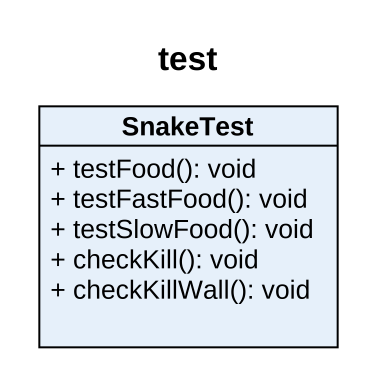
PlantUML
@startuml
title test
hide circle
hide empty members
skinparam classAttributeIconSize 0
class SnakeTest {
  + testFood(): void
  + testFastFood(): void
  + testSlowFood(): void
  + checkKill(): void
  + checkKillWall(): void
}
@enduml
